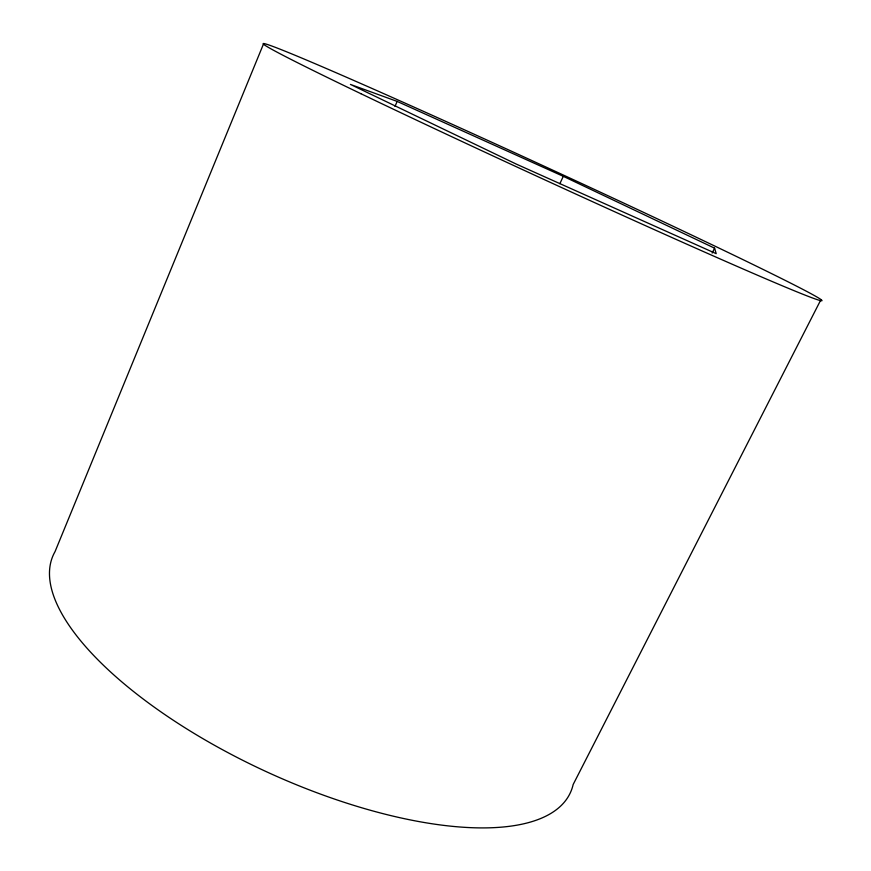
<?xml version="1.0" encoding="UTF-8"?>
<svg xmlns="http://www.w3.org/2000/svg" width="871" height="871" viewBox="0 0 871 871"><rect width="100%" height="100%" fill="white"/><g stroke="black" fill="none" stroke-linecap="round" stroke-linejoin="round"><path stroke-width="1.31" d="M263.673 43.55L55.036 551.637A284.534 108.015 24.7 0 0 272.677 774.569A284.534 108.015 24.7 0 0 573.151 784.521L820.972 299.57M394.999 106.393L397.154 101.417L563.287 176.323L714.579 248.17L716.223 253.679L516.155 164.031L350.436 84.422L397.154 101.417M559.868 183.694L563.287 176.323M712.184 253.047L714.579 248.17M360.921 93.709A307.496 6.064 24.7 0 0 817.238 299.646A307.496 6.064 24.7 0 0 449.632 123.127A307.496 6.064 24.7 0 0 360.921 93.709"/></g></svg>
